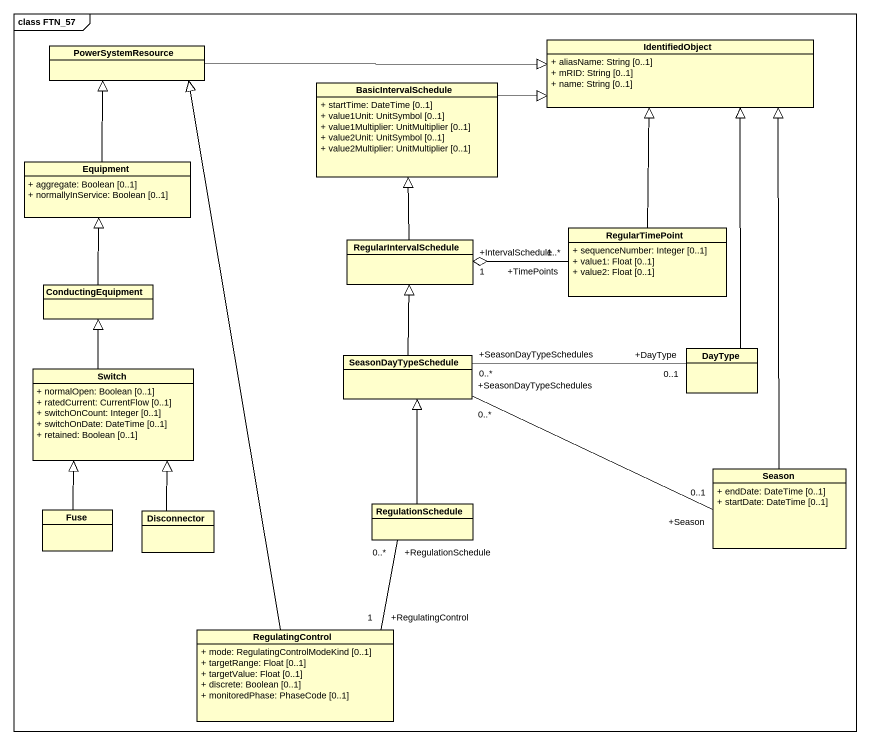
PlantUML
@startuml
mainframe class FTN_57
hide circle
hide empty members
skinparam classAttributeIconSize 0
class PowerSystemResource
class IdentifiedObject {
  + aliasName: String [0..1]
  + mRID: String [0..1]
  + name: String [0..1]
}
class BasicIntervalSchedule {
  + startTime: DateTime [0..1]
  + value1Unit: UnitSymbol [0..1]
  + value1Multiplier: UnitMultiplier [0..1]
  + value2Unit: UnitSymbol [0..1]
  + value2Multiplier: UnitMultiplier [0..1]
}
class Equipment {
  + aggregate: Boolean [0..1]
  + normallyInService: Boolean [0..1]
}
class RegularIntervalSchedule
class RegularTimePoint {
  + sequenceNumber: Integer [0..1]
  + value1: Float [0..1]
  + value2: Float [0..1]
}
class ConductingEquipment
class SeasonDayTypeSchedule
class DayType
class Switch {
  + normalOpen: Boolean [0..1]
  + ratedCurrent: CurrentFlow [0..1]
  + switchOnCount: Integer [0..1]
  + switchOnDate: DateTime [0..1]
  + retained: Boolean [0..1]
}
class Season {
  + endDate: DateTime [0..1]
  + startDate: DateTime [0..1]
}
class Fuse
class Disconnector
class RegulationSchedule
class RegulatingControl {
  + mode: RegulatingControlModeKind [0..1]
  + targetRange: Float [0..1]
  + targetValue: Float [0..1]
  + discrete: Boolean [0..1]
  + monitoredPhase: PhaseCode [0..1]
}
PowerSystemResource -right-|> IdentifiedObject
BasicIntervalSchedule -right-|> IdentifiedObject
Equipment -up-|> PowerSystemResource
RegularIntervalSchedule -up-|> BasicIntervalSchedule
RegularIntervalSchedule "+IntervalSchedule\n1" o-right- "+TimePoints\n1..*" RegularTimePoint
RegularTimePoint -up-|> IdentifiedObject
ConductingEquipment -up-|> Equipment
SeasonDayTypeSchedule -up-|> RegularIntervalSchedule
DayType -up-|> IdentifiedObject
DayType "+DayType\n0..1" -left- "+SeasonDayTypeSchedules\n0..*" SeasonDayTypeSchedule
Switch -up-|> ConductingEquipment
Season -up-|> IdentifiedObject
Season "+Season\n0..1" -left- "+SeasonDayTypeSchedules\n0..*" SeasonDayTypeSchedule
Fuse -up-|> Switch
Disconnector -up-|> Switch
RegulationSchedule -up-|> SeasonDayTypeSchedule
RegulationSchedule "+RegulationSchedule\n0..*" -- "+RegulatingControl\n1" RegulatingControl
RegulatingControl -up-|> PowerSystemResource
@enduml
